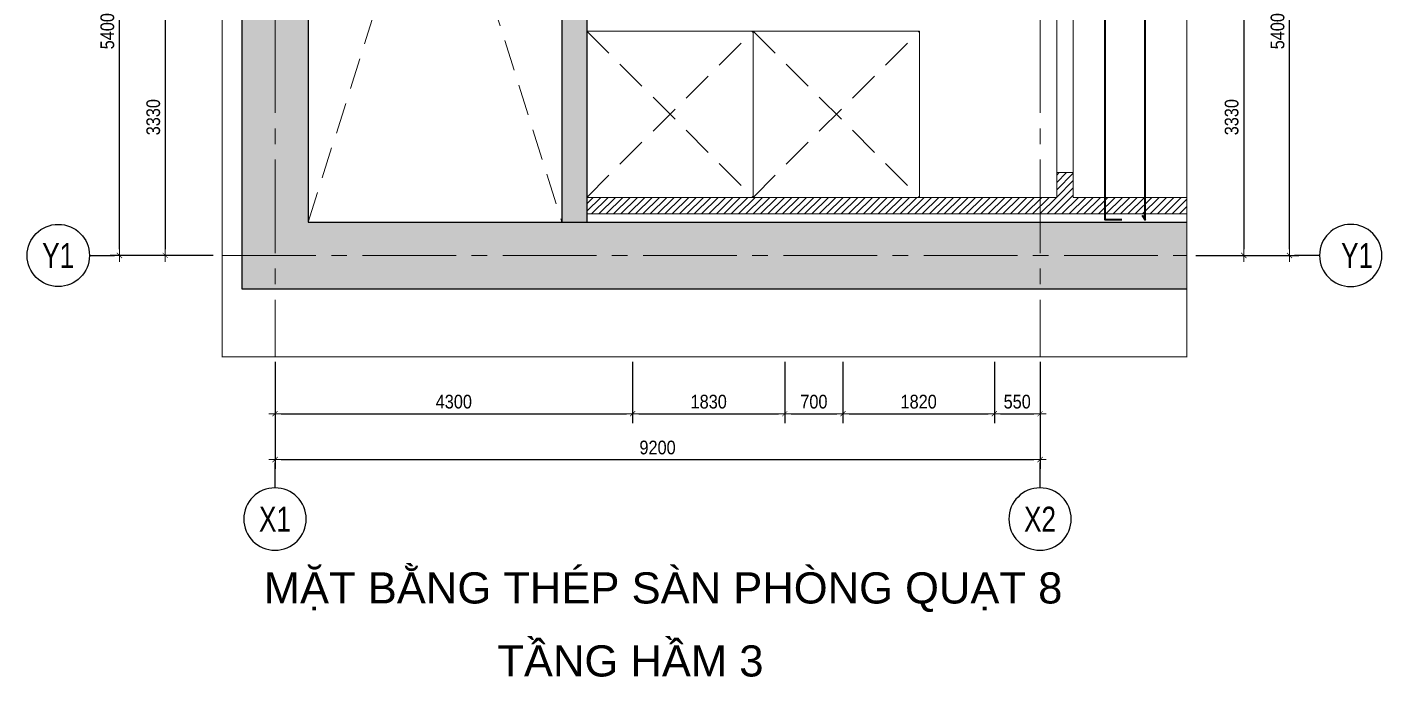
# Model space of a CAD drawing. Extents: x 517991 to 692152, y -83926 to 3506.
# Drawn here: x 583083 to 599376, y -61729 to -53905 of the extents above; entities that cross this region are included whole.
import ezdxf
from ezdxf.enums import TextEntityAlignment as Align

# ---------------------------------------------------------------- set-up
doc = ezdxf.new("R2010")
doc.units = 0
doc.header["$LTSCALE"] = 300
doc.header["$MEASUREMENT"] = 0
for name, pattern in [('CENTER2', [1.125, 0.75, -0.125, 0.125, -0.125]), ('DASHED2', [0.375, 0.25, -0.125]), ('HIDDEN', [0.375, 0.25, -0.125])]:
    doc.linetypes.add(name, pattern=pattern)
doc.layers.get('0').update_dxf_attribs({"linetype": 'CONTINUOUS'})
doc.layers.get('DEFPOINTS').update_dxf_attribs({"linetype": 'CONTINUOUS'})
for name, color, linetype, lineweight in [('00-TT.Dim', 8, 'CONTINUOUS', 13), ('B-CONTOUR2', 2, 'CONTINUOUS', 40), ('NDC_S_AXIS', 5, 'CENTER2', 15), ('NDC_S_DIM', 1, 'CONTINUOUS', 15), ('NDC_S_OPENING', 5, 'DASHED2', 15), ('NDC_S_REBAR', 4, 'CONTINUOUS', 35), ('NDC_S_SLAB', 2, 'CONTINUOUS', 18), ('NDC_S_WALL', 6, 'CONTINUOUS', 25)]:
    doc.layers.add(name, color=color, linetype=linetype, lineweight=lineweight)
doc.layers.add('A-SYM', color=7, linetype='CONTINUOUS')
doc.styles.add('Heerim', font='', dxfattribs={"width": 0.8})
doc.styles.add('NDC_ARIAL', font='arial.ttf', dxfattribs={"width": 0.85})
doc.styles.get("Standard").update_dxf_attribs({"font": 'arial.ttf'})
doc.styles.get('Heerim').set_extended_font_data('Dotum')
doc.dimstyles.new('NDC_1-75', dxfattribs={"dimscale": 75, "dimtxt": 2.2, "dimasz": 1, "dimexe": 1.5, "dimexo": 0, "dimgap": 0.8, "dimtad": 1, "dimdec": 0, "dimdsep": 46, "dimtxsty": 'NDC_ARIAL', "dimblk": 'DIMMARK', "dimcen": 49999.938995, "dimdle": 1.5, "dimclrd": 1, "dimclre": 1, "dimclrt": 3, "dimadec": 0, "dimazin": 0, "dimtfac": 1, "dimtdec": 0, "dimtix": 1, "dimtmove": 1, "dimatfit": 3, "dimfxl": 1, "dimarcsym": 0})
pattern_1 = [(50, (-133391.47, 8035.8), (358.63009, -31.37607), [37.5, -412.5]), (355, (-133391.47, 8035.8), (-69.37567, 376.09607), [30, -330]), (100.4514, (-133361.58, 8033.18), (289.25469, 344.71977), [31.8701, -350.57106]), (46.1842, (-133391.47, 8135.8), (533.62052, -82.7595), [56.25, -618.75]), (96.6356, (-133347, 8128.9), (467.33135, 487.05894), [47.80514, -525.8565]), (351.1842, (-133391.47, 8135.8), (467.33097, 487.0593), [45, -495]), (21, (-133341.47, 8110.8), (298.45353, -201.30945), [37.5, -412.5]), (326, (-133341.47, 8110.8), (121.65767, 362.57502), [30, -330]), (71.4514, (-133316.6, 8094), (420.11131, 161.26525), [31.8701, -350.57106]), (37.5, (-133391.47, 8035.79), (6.079928, 166.446927), [0, -326, 0, -335, 0, -331.25]), (7.5, (-133391.47, 8035.79), (131.53477, 197.205856), [0, -191, 0, -318.5, 0, -126.25]), (327.5, (-133502.97, 8035.79), (266.911218, -11.277436), [0, -125, 0, -390, 0, -517.5]), (317.5, (-133552.97, 8035.8), (291.593085, 50.05249), [0, -162.5, 0, -259, 0, -367.5]), (45, (-133391.47, 8035.8), (-150.26019, 150.26019), []), (45, (-133391.47, 8097.04), (-150.26019, 150.26019), [])]

# ---------------------------------------------------------------- blocks, each defined once
blk = doc.blocks.new('*U1')
for q in [(0, 0), (0, 2)]:
    blk.add_line((0, 4), q)
blk.add_circle((0, 9), 5)
at = {"style": 'Heerim', "width": 0.8}
blk.add_attdef('NO', text='', height=4, dxfattribs=at).set_placement((-0.01, 9.02), align=Align.MIDDLE_CENTER)
blk = doc.blocks.new('DIMMARK')
at = {"layer": 'NDC_S_DIM', "color": 1}
blk.add_line((-1.5, 0), (1, 0), dxfattribs=at)
at = {"layer": 'NDC_S_DIM', "color": 2, "const_width": 0.1}
blk.add_lwpolyline([(-0.42, -0.42), (0.42, 0.42)], dxfattribs=at)
blk = doc.blocks.new('*D483')
at = {"layer": 'DEFPOINTS', "color": 0, "transparency": 16777216}
for p in [(585319, -53325), (584745, -56655), (585319, -56655)]:
    blk.add_point(p, dxfattribs=at)
at = {"layer": 'NDC_S_DIM', "color": 1, "lineweight": -2, "transparency": 16777216}
for p, q in [((585319, -53325), (584633, -53325)), ((584745, -53400), (584745, -56580)), ((585319, -56655), (584633, -56655))]:
    blk.add_line(p, q, dxfattribs=at)
at = {"layer": 'NDC_S_DIM', "color": 1, "lineweight": -2, "transparency": 16777216, "xscale": 75, "yscale": 75, "zscale": 75}
for p, rotation in [((584745, -53325), 90), ((584745, -56655), 270)]:
    blk.add_blockref('DIMMARK', p, dxfattribs=dict(at, rotation=rotation))
at = {"layer": 'NDC_S_DIM', "color": 3, "transparency": 16777216, "insert": (584601, -54990), "char_height": 165, "attachment_point": 5, "rotation": 90, "style": 'NDC_ARIAL'}
blk.add_mtext('3330', dxfattribs=at)
blk = doc.blocks.new('*D484')
at = {"layer": 'DEFPOINTS', "color": 0, "transparency": 16777216}
for p in [(584193, -51255), (585319, -51255), (585319, -56655)]:
    blk.add_point(p, dxfattribs=at)
at = {"layer": 'NDC_S_DIM', "color": 1, "lineweight": -2, "transparency": 16777216}
for p, q in [((585319, -51255), (584081, -51255)), ((584193, -56580), (584193, -51330)), ((585319, -56655), (584081, -56655))]:
    blk.add_line(p, q, dxfattribs=at)
at = {"layer": 'NDC_S_DIM', "color": 1, "lineweight": -2, "transparency": 16777216, "xscale": 75, "yscale": 75, "zscale": 75}
for p, rotation in [((584193, -51255), 90), ((584193, -56655), 270)]:
    blk.add_blockref('DIMMARK', p, dxfattribs=dict(at, rotation=rotation))
at = {"layer": 'NDC_S_DIM', "color": 3, "transparency": 16777216, "insert": (584049, -53955), "char_height": 165, "attachment_point": 5, "rotation": 90, "style": 'NDC_ARIAL'}
blk.add_mtext('5400', dxfattribs=at)
blk = doc.blocks.new('*D491')
at = {"layer": 'DEFPOINTS', "color": 0, "transparency": 16777216}
for p in [(597140, -53325), (597140, -56655), (597714, -56655)]:
    blk.add_point(p, dxfattribs=at)
at = {"layer": 'NDC_S_DIM', "color": 1, "lineweight": -2, "transparency": 16777216}
for p, q in [((597140, -53325), (597826, -53325)), ((597714, -53400), (597714, -56580)), ((597140, -56655), (597826, -56655))]:
    blk.add_line(p, q, dxfattribs=at)
at = {"layer": 'NDC_S_DIM', "color": 1, "lineweight": -2, "transparency": 16777216, "xscale": 75, "yscale": 75, "zscale": 75}
for p, rotation in [((597714, -53325), 90), ((597714, -56655), 270)]:
    blk.add_blockref('DIMMARK', p, dxfattribs=dict(at, rotation=rotation))
at = {"layer": 'NDC_S_DIM', "color": 3, "transparency": 16777216, "insert": (597569, -54990), "char_height": 165, "attachment_point": 5, "rotation": 90, "style": 'NDC_ARIAL'}
blk.add_mtext('3330', dxfattribs=at)
blk = doc.blocks.new('*D492')
at = {"layer": 'DEFPOINTS', "color": 0, "transparency": 16777216}
for p in [(597140, -51255), (598265, -51255), (597140, -56655)]:
    blk.add_point(p, dxfattribs=at)
at = {"layer": 'NDC_S_DIM', "color": 1, "lineweight": -2, "transparency": 16777216}
for p, q in [((597140, -51255), (598378, -51255)), ((598265, -56580), (598265, -51330)), ((597140, -56655), (598378, -56655))]:
    blk.add_line(p, q, dxfattribs=at)
at = {"layer": 'NDC_S_DIM', "color": 1, "lineweight": -2, "transparency": 16777216, "xscale": 75, "yscale": 75, "zscale": 75}
for p, rotation in [((598265, -51255), 90), ((598265, -56655), 270)]:
    blk.add_blockref('DIMMARK', p, dxfattribs=dict(at, rotation=rotation))
at = {"layer": 'NDC_S_DIM', "color": 3, "transparency": 16777216, "insert": (598121, -53955), "char_height": 165, "attachment_point": 5, "rotation": 90, "style": 'NDC_ARIAL'}
blk.add_mtext('5400', dxfattribs=at)
blk = doc.blocks.new('*D500')
at = {"layer": 'DEFPOINTS', "color": 0, "transparency": 16777216}
for p in [(586065, -57937), (590365, -57937), (590365, -58560)]:
    blk.add_point(p, dxfattribs=at)
at = {"layer": 'NDC_S_DIM', "color": 1, "lineweight": -2, "transparency": 16777216}
for p, q in [((586065, -57937), (586065, -58673)), ((590365, -57937), (590365, -58673)), ((586140, -58560), (590290, -58560))]:
    blk.add_line(p, q, dxfattribs=at)
at = {"layer": 'NDC_S_DIM', "color": 1, "lineweight": -2, "transparency": 16777216, "xscale": 75, "yscale": 75, "zscale": 75, "rotation": 180}
blk.add_blockref('DIMMARK', (586065, -58560), dxfattribs=at)
at = {"layer": 'NDC_S_DIM', "color": 1, "lineweight": -2, "transparency": 16777216, "xscale": 75, "yscale": 75, "zscale": 75}
blk.add_blockref('DIMMARK', (590365, -58560), dxfattribs=at)
at = {"layer": 'NDC_S_DIM', "color": 3, "transparency": 16777216, "insert": (588215, -58416), "char_height": 165, "attachment_point": 5, "style": 'NDC_ARIAL'}
blk.add_mtext('4300', dxfattribs=at)
blk = doc.blocks.new('*D501')
at = {"layer": 'DEFPOINTS', "color": 0, "transparency": 16777216}
for p in [(590365, -57937), (592195, -57937), (592195, -58560)]:
    blk.add_point(p, dxfattribs=at)
at = {"layer": 'NDC_S_DIM', "color": 1, "lineweight": -2, "transparency": 16777216}
for p, q in [((590365, -57937), (590365, -58673)), ((592195, -57937), (592195, -58673)), ((590440, -58560), (592120, -58560))]:
    blk.add_line(p, q, dxfattribs=at)
at = {"layer": 'NDC_S_DIM', "color": 1, "lineweight": -2, "transparency": 16777216, "xscale": 75, "yscale": 75, "zscale": 75, "rotation": 180}
blk.add_blockref('DIMMARK', (590365, -58560), dxfattribs=at)
at = {"layer": 'NDC_S_DIM', "color": 1, "lineweight": -2, "transparency": 16777216, "xscale": 75, "yscale": 75, "zscale": 75}
blk.add_blockref('DIMMARK', (592195, -58560), dxfattribs=at)
at = {"layer": 'NDC_S_DIM', "color": 3, "transparency": 16777216, "insert": (591280, -58416), "char_height": 165, "attachment_point": 5, "style": 'NDC_ARIAL'}
blk.add_mtext('1830', dxfattribs=at)
blk = doc.blocks.new('*D502')
at = {"layer": 'DEFPOINTS', "color": 0, "transparency": 16777216}
for p in [(592195, -57937), (592895, -57937), (592895, -58560)]:
    blk.add_point(p, dxfattribs=at)
at = {"layer": 'NDC_S_DIM', "color": 1, "lineweight": -2, "transparency": 16777216}
for p, q in [((592195, -57937), (592195, -58673)), ((592895, -57937), (592895, -58673)), ((592270, -58560), (592820, -58560))]:
    blk.add_line(p, q, dxfattribs=at)
at = {"layer": 'NDC_S_DIM', "color": 1, "lineweight": -2, "transparency": 16777216, "xscale": 75, "yscale": 75, "zscale": 75, "rotation": 180}
blk.add_blockref('DIMMARK', (592195, -58560), dxfattribs=at)
at = {"layer": 'NDC_S_DIM', "color": 1, "lineweight": -2, "transparency": 16777216, "xscale": 75, "yscale": 75, "zscale": 75}
blk.add_blockref('DIMMARK', (592895, -58560), dxfattribs=at)
at = {"layer": 'NDC_S_DIM', "color": 3, "transparency": 16777216, "insert": (592545, -58416), "char_height": 165, "attachment_point": 5, "style": 'NDC_ARIAL'}
blk.add_mtext('700', dxfattribs=at)
blk = doc.blocks.new('*D503')
at = {"layer": 'DEFPOINTS', "color": 0, "transparency": 16777216}
for p in [(594715, -57937), (595265, -57937), (595265, -58560)]:
    blk.add_point(p, dxfattribs=at)
at = {"layer": 'NDC_S_DIM', "color": 1, "lineweight": -2, "transparency": 16777216}
for p, q in [((594715, -57937), (594715, -58673)), ((595265, -57937), (595265, -58673)), ((594790, -58560), (595190, -58560))]:
    blk.add_line(p, q, dxfattribs=at)
at = {"layer": 'NDC_S_DIM', "color": 1, "lineweight": -2, "transparency": 16777216, "xscale": 75, "yscale": 75, "zscale": 75, "rotation": 180}
blk.add_blockref('DIMMARK', (594715, -58560), dxfattribs=at)
at = {"layer": 'NDC_S_DIM', "color": 1, "lineweight": -2, "transparency": 16777216, "xscale": 75, "yscale": 75, "zscale": 75}
blk.add_blockref('DIMMARK', (595265, -58560), dxfattribs=at)
at = {"layer": 'NDC_S_DIM', "color": 3, "transparency": 16777216, "insert": (594990, -58416), "char_height": 165, "attachment_point": 5, "style": 'NDC_ARIAL'}
blk.add_mtext('550', dxfattribs=at)
blk = doc.blocks.new('*D504')
at = {"layer": 'DEFPOINTS', "color": 0, "transparency": 16777216}
for p in [(586065, -57937), (595265, -57937), (595265, -59112)]:
    blk.add_point(p, dxfattribs=at)
at = {"layer": 'NDC_S_DIM', "color": 1, "lineweight": -2, "transparency": 16777216}
for p, q in [((586065, -57937), (586065, -59225)), ((595265, -57937), (595265, -59225)), ((586140, -59112), (595190, -59112))]:
    blk.add_line(p, q, dxfattribs=at)
at = {"layer": 'NDC_S_DIM', "color": 1, "lineweight": -2, "transparency": 16777216, "xscale": 75, "yscale": 75, "zscale": 75, "rotation": 180}
blk.add_blockref('DIMMARK', (586065, -59112), dxfattribs=at)
at = {"layer": 'NDC_S_DIM', "color": 1, "lineweight": -2, "transparency": 16777216, "xscale": 75, "yscale": 75, "zscale": 75}
blk.add_blockref('DIMMARK', (595265, -59112), dxfattribs=at)
at = {"layer": 'NDC_S_DIM', "color": 3, "transparency": 16777216, "insert": (590665, -58968), "char_height": 165, "attachment_point": 5, "style": 'NDC_ARIAL'}
blk.add_mtext('9200', dxfattribs=at)
blk = doc.blocks.new('*D506')
at = {"layer": 'DEFPOINTS', "color": 0, "transparency": 16777216}
for p in [(592895, -57937), (594715, -57937), (594715, -58560)]:
    blk.add_point(p, dxfattribs=at)
at = {"layer": 'NDC_S_DIM', "color": 1, "lineweight": -2, "transparency": 16777216}
for p, q in [((592895, -57937), (592895, -58673)), ((594715, -57937), (594715, -58673)), ((592970, -58560), (594640, -58560))]:
    blk.add_line(p, q, dxfattribs=at)
at = {"layer": 'NDC_S_DIM', "color": 1, "lineweight": -2, "transparency": 16777216, "xscale": 75, "yscale": 75, "zscale": 75, "rotation": 180}
blk.add_blockref('DIMMARK', (592895, -58560), dxfattribs=at)
at = {"layer": 'NDC_S_DIM', "color": 1, "lineweight": -2, "transparency": 16777216, "xscale": 75, "yscale": 75, "zscale": 75}
blk.add_blockref('DIMMARK', (594715, -58560), dxfattribs=at)
at = {"layer": 'NDC_S_DIM', "color": 3, "transparency": 16777216, "insert": (593805, -58416), "char_height": 165, "attachment_point": 5, "style": 'NDC_ARIAL'}
blk.add_mtext('1820', dxfattribs=at)

msp = doc.modelspace()

# ---------------------------------------------------------------- hatches: boundary and pattern name
at = {"layer": '00-TT.Dim'}
h = msp.add_hatch(dxfattribs=at)
h.set_pattern_fill('BT-01', color=256, scale=50, pattern_type=2)
h.set_pattern_definition(pattern_1)
h.paths.add_polyline_path([(586464.7, -45376), (585664.7, -45376), (585664.7, -57055.2), (597029.5, -57055.2), (597029.5, -56255.2), (586464.7, -56255.2)])
h = msp.add_hatch(dxfattribs=at)
h.set_pattern_fill('BT-01', color=256, scale=50, pattern_type=2)
h.set_pattern_definition(pattern_1)
h.paths.add_polyline_path([(589814.7, -45376), (589564.7, -45376), (589564.7, -46255.2), (586464.7, -46255.2), (586464.7, -46555.2), (589514.7, -46555.2), (589514.7, -56255.2), (589814.7, -56255.2)])
h = msp.add_hatch(dxfattribs=at)
h.set_pattern_fill('ANSI31', color=256, scale=500)
h.set_pattern_definition([(45, (-133391.47, 8035.79), (-44.194174, 44.194174), [])])
h.paths.add_polyline_path([(597029.5, -55955.2), (595664.7, -55955.2), (595664.7, -55655.2), (595464.7, -55655.2), (595464.7, -55955.2), (589814.7, -55955.2), (589814.7, -56155.2), (597029.5, -56155.2)])

# ---------------------------------------------------------------- linework, layer by layer
at = {"layer": 'B-CONTOUR2', "color": 0, "const_width": 10}
msp.add_lwpolyline([(585429.5, -57876), (597029.5, -57876), (597029.5, -45376), (585429.5, -45376)], close=True, dxfattribs=at)
at = {"layer": 'NDC_S_AXIS', "ltscale": 5}
for points in [[(586064.7, -45376), (586064.7, -57876)], [(595264.7, -45376), (595264.7, -57876)], [(585429.5, -56655.2), (597029.5, -56655.2)]]:
    msp.add_lwpolyline(points, dxfattribs=at)
at = {"layer": 'NDC_S_DIM'}
for points in [[(589814.7, -46255.2), (595664.7, -46255.2), (595664.7, -55955.2), (597029.5, -55955.2)], [(589814.7, -55955.2), (595464.7, -55955.2), (595464.7, -51655.2)], [(595464.7, -55655.2), (595664.7, -55655.2)], [(589814.7, -56155.2), (597029.5, -56155.2)]]:
    msp.add_lwpolyline(points, dxfattribs=at)
at = {"layer": 'NDC_S_OPENING', "ltscale": 5}
for points in [[(586464.7, -46555.2), (589514.7, -56255.2)], [(586464.7, -56255.2), (589514.7, -46555.2)], [(589814.7, -53955.2), (591814.7, -55955.2)], [(589814.7, -55955.2), (591814.7, -53955.2)], [(591814.7, -55955.2), (593814.7, -53955.2)], [(591814.7, -53955.2), (593814.7, -55955.2)]]:
    msp.add_lwpolyline(points, dxfattribs=at)
at = {"layer": 'NDC_S_REBAR'}
for points in [[(596246.6, -56225.2), (596046.6, -56225.2), (596046.6, -45376)], [(596494.5, -56169.1), (596526.9, -56225.2), (596526.9, -45376)]]:
    msp.add_lwpolyline(points, dxfattribs=at)
at = {"layer": 'NDC_S_SLAB'}
for points in [[(586464.7, -46555.2), (589514.7, -46555.2), (589514.7, -56255.2), (586464.7, -56255.2)], [(589814.7, -53955.2), (591814.7, -53955.2), (591814.7, -55955.2), (589814.7, -55955.2)], [(591814.7, -55955.2), (593814.7, -55955.2), (593814.7, -53955.2), (591814.7, -53955.2)]]:
    msp.add_lwpolyline(points, close=True, dxfattribs=at)
at = {"layer": 'NDC_S_WALL'}
for points in [[(585664.7, -45376), (585664.7, -57055.2), (597029.5, -57055.2)], [(586464.7, -45376), (586464.7, -56255.2), (597029.5, -56255.2)], [(589814.7, -45376), (589814.7, -56255.2)], [(586464.7, -46555.2), (589514.7, -46555.2), (589514.7, -56255.2)]]:
    msp.add_lwpolyline(points, dxfattribs=at)

# ---------------------------------------------------------------- block references
at = {"layer": 'A-SYM'}
ref = msp.add_blockref('*U1', (584133.3, -56655.2), dxfattribs=dict(at, xscale=75, yscale=75, zscale=75, rotation=90))
ref.add_attrib('NO', 'Y1', dxfattribs={"layer": '0', "height": 300, "style": 'Heerim', "width": 0.8}).set_placement((583457, -56655.6), align=Align.MIDDLE_CENTER)
ref = msp.add_blockref('*U1', (598325.6, -56655.2), dxfattribs=dict(at, xscale=-75, yscale=75, zscale=75, rotation=270))
ref.add_attrib('NO', 'Y1', dxfattribs={"layer": '0', "height": 300, "style": 'Heerim', "width": 0.8}).set_placement((599077.5, -56655.6), align=Align.MIDDLE_CENTER)
ref = msp.add_blockref('*U1', (586064.7, -59153.1), dxfattribs=dict(at, xscale=-75, yscale=75, zscale=75, rotation=180))
ref.add_attrib('NO', 'X1', dxfattribs={"layer": '0', "height": 300, "style": 'Heerim', "width": 0.8}).set_placement((586064.3, -59829), align=Align.MIDDLE_CENTER)
ref = msp.add_blockref('*U1', (595264.7, -59153.1), dxfattribs=dict(at, xscale=-75, yscale=75, zscale=75, rotation=180))
ref.add_attrib('NO', 'X2', dxfattribs={"layer": '0', "height": 300, "style": 'Heerim', "width": 0.8}).set_placement((595264.3, -59829), align=Align.MIDDLE_CENTER)

# ---------------------------------------------------------------- texts
at = {"linetype": 'HIDDEN'}
for s, p in [('MẶT BẰNG THÉP SÀN PHÒNG QUẠT 8', (585928.8, -60845.1)), ('TẦNG HẦM 3', (588737.8, -61723.9))]:
    msp.add_text(s, height=375, dxfattribs=at).set_placement(p)

# ---------------------------------------------------------------- dimensions: what is measured, and where the dimension line sits
at = {"layer": 'NDC_S_DIM'}
for base, p1, p2, picture, middle in [((584193.5, -51255.2), (585318.8, -56655.2), (585318.8, -51255.2), '*D484', (584049.2, -53955.2)), ((598265.5, -51255.2), (597140.2, -56655.2), (597140.2, -51255.2), '*D492', (598121.2, -53955.2)), ((584745.3, -56655.2), (585318.8, -53325.2), (585318.8, -56655.2), '*D483', (584601, -54990.2)), ((597713.7, -56655.2), (597140.2, -53325.2), (597140.2, -56655.2), '*D491', (597569.4, -54990.2))]:
    dim = msp.add_linear_dim(base=base, p1=p1, p2=p2, angle=90, dimstyle='NDC_1-75', dxfattribs=at)
    dim.commit()
    dim.dimension.update_dxf_attribs({"geometry": picture, "text_midpoint": middle})
for base, p1, p2, picture, middle in [((590364.7, -58560.2), (586064.7, -57937.2), (590364.7, -57937.2), '*D500', (588214.7, -58415.9)), ((595264.7, -59112), (586064.7, -57937.2), (595264.7, -57937.2), '*D504', (590664.7, -58967.8)), ((592194.7, -58560.2), (590364.7, -57937.2), (592194.7, -57937.2), '*D501', (591279.7, -58415.9)), ((592894.7, -58560.2), (592194.7, -57937.2), (592894.7, -57937.2), '*D502', (592544.7, -58416)), ((594714.7, -58560.2), (592894.7, -57937.2), (594714.7, -57937.2), '*D506', (593804.7, -58416)), ((595264.7, -58560.2), (594714.7, -57937.2), (595264.7, -57937.2), '*D503', (594989.7, -58416))]:
    dim = msp.add_linear_dim(base=base, p1=p1, p2=p2, dimstyle='NDC_1-75', dxfattribs=at)
    dim.commit()
    dim.dimension.update_dxf_attribs({"geometry": picture, "text_midpoint": middle})

doc.saveas('drawing.dxf')
